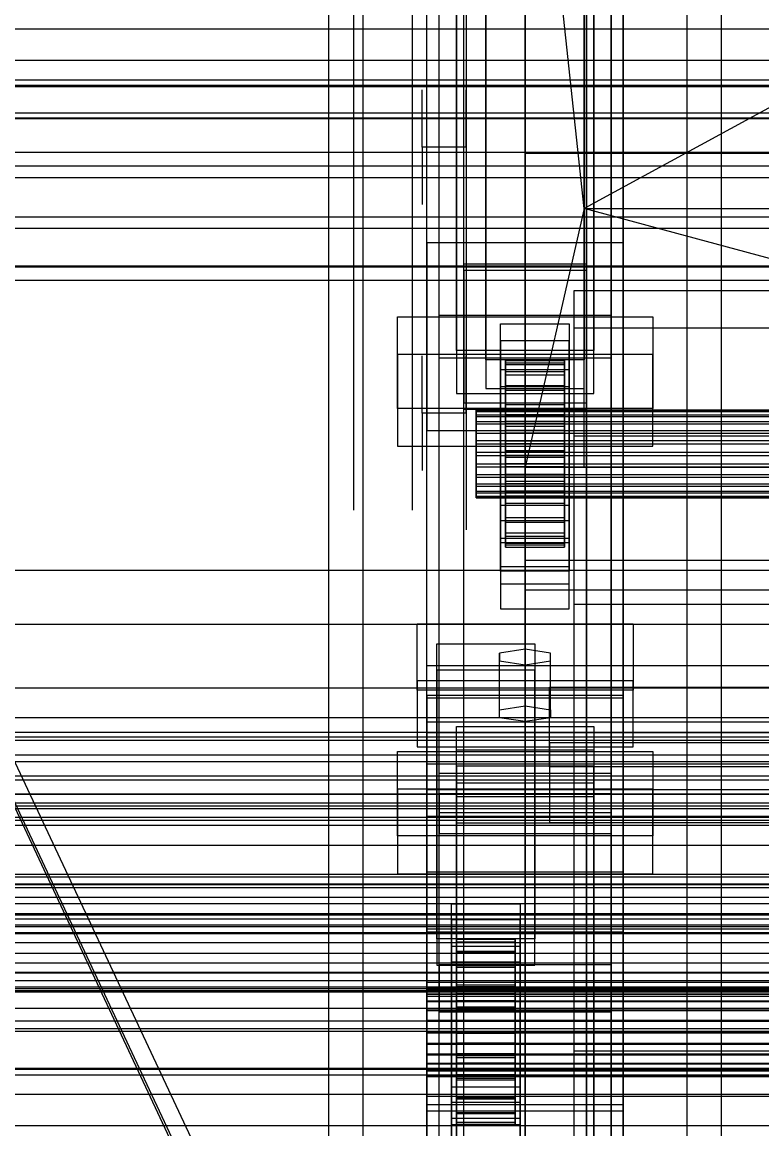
# Model space of a CAD drawing. Header units: millimetres. Extents: x -191664 to 191490, y -197311 to 10263.
# Drawn here: x -532.5 to -381.8, y -30605.8 to -30380.3 of the extents above; entities that cross this region are included whole.
import ezdxf

# ---------------------------------------------------------------- set-up
doc = ezdxf.new("R2010")
doc.units = ezdxf.units.MM
for name, color, linetype, lineweight in [('COTAS_USUARIO', 1, 'Continuous', 0), ('frontal_briquetadora', 7, 'Continuous', 0), ('frontal_C01', 7, 'Continuous', 0), ('frontal_C02', 7, 'Continuous', 0), ('frontal_C03', 7, 'Continuous', 0), ('frontal_mezcladora', 7, 'Continuous', 0), ('frontal_secador', 7, 'Continuous', 0), ('frontal_tolva', 7, 'Continuous', 0), ('frontal_tolva-C01', 7, 'Continuous', 0)]:
    doc.layers.add(name, color=color, linetype=linetype, lineweight=lineweight)
doc.dimstyles.new('PLANTA_100', dxfattribs={"dimtxt": 250, "dimasz": 150, "dimexe": 150, "dimexo": 80, "dimgap": 100, "dimtad": 1, "dimtih": 1, "dimtoh": 1, "dimdec": 1, "dimdsep": 46, "dimcen": 0.09, "dimclrd": 1, "dimclre": 1, "dimclrt": 1, "dimadec": 0, "dimazin": 0, "dimtfac": 1, "dimtdec": 4, "dimtofl": 0, "dimtmove": 0, "dimatfit": 3, "dimfxl": 1, "dimtolj": 1, "dimtzin": 0, "dimarcsym": 0})

# ---------------------------------------------------------------- blocks, each defined once
blk = doc.blocks.new('*D108')
at = {"layer": 'COTAS_USUARIO', "color": 1, "lineweight": -2, "transparency": 16777216}
for p, q in [((-80, -30400), (-1350, -30400)), ((-1200, -31850), (-1200, -30550)), ((-80, -32000), (-1350, -32000))]:
    blk.add_line(p, q, dxfattribs=at)
at = {"layer": 'COTAS_USUARIO', "color": 1, "transparency": 16777216}
for points in [[(-1225, -30550), (-1175, -30550), (-1200, -30400)], [(-1225, -31850), (-1175, -31850), (-1200, -32000)]]:
    blk.add_solid(points, dxfattribs=at)
at = {"layer": 'Defpoints', "color": 0, "transparency": 16777216}
for p in [(-1200, -30400), (0, -30400), (0, -32000)]:
    blk.add_point(p, dxfattribs=at)
blk = doc.blocks.new('*D109')
at = {"layer": 'COTAS_USUARIO', "color": 1, "lineweight": -2, "transparency": 16777216}
for p, q in [((-80, -28700), (-1350, -28700)), ((-1200, -31850), (-1200, -28850)), ((-80, -32000), (-1350, -32000))]:
    blk.add_line(p, q, dxfattribs=at)
at = {"layer": 'COTAS_USUARIO', "color": 1, "transparency": 16777216}
for points in [[(-1225, -28850), (-1175, -28850), (-1200, -28700)], [(-1225, -31850), (-1175, -31850), (-1200, -32000)]]:
    blk.add_solid(points, dxfattribs=at)
at = {"layer": 'Defpoints', "color": 0, "transparency": 16777216}
for p in [(-1200, -28700), (0, -28700), (0, -32000)]:
    blk.add_point(p, dxfattribs=at)
blk = doc.blocks.new('*D110')
at = {"layer": 'COTAS_USUARIO', "color": 1, "lineweight": -2, "transparency": 16777216}
for p, q in [((-80, -30350), (-1350, -30350)), ((-1200, -31850), (-1200, -30500)), ((-80, -32000), (-1350, -32000))]:
    blk.add_line(p, q, dxfattribs=at)
at = {"layer": 'COTAS_USUARIO', "color": 1, "transparency": 16777216}
for points in [[(-1225, -30500), (-1175, -30500), (-1200, -30350)], [(-1225, -31850), (-1175, -31850), (-1200, -32000)]]:
    blk.add_solid(points, dxfattribs=at)
at = {"layer": 'Defpoints', "color": 0, "transparency": 16777216}
for p in [(-1200, -30350), (0, -30350), (0, -32000)]:
    blk.add_point(p, dxfattribs=at)
blk = doc.blocks.new('*D111')
at = {"layer": 'COTAS_USUARIO', "color": 1, "lineweight": -2, "transparency": 16777216}
for p, q in [((-80, -27700), (-1350, -27700)), ((-1200, -31850), (-1200, -27850)), ((-80, -32000), (-1350, -32000))]:
    blk.add_line(p, q, dxfattribs=at)
at = {"layer": 'COTAS_USUARIO', "color": 1, "transparency": 16777216}
for points in [[(-1225, -27850), (-1175, -27850), (-1200, -27700)], [(-1225, -31850), (-1175, -31850), (-1200, -32000)]]:
    blk.add_solid(points, dxfattribs=at)
at = {"layer": 'Defpoints', "color": 0, "transparency": 16777216}
for p in [(-1200, -27700), (0, -27700), (0, -32000)]:
    blk.add_point(p, dxfattribs=at)
blk = doc.blocks.new('*D121')
at = {"layer": 'COTAS_USUARIO', "color": 1, "lineweight": -2, "transparency": 16777216}
for p, q in [((-80, -29000), (-1350, -29000)), ((-1200, -31850), (-1200, -29150)), ((-80, -32000), (-1350, -32000))]:
    blk.add_line(p, q, dxfattribs=at)
at = {"layer": 'COTAS_USUARIO', "color": 1, "transparency": 16777216}
for points in [[(-1225, -29150), (-1175, -29150), (-1200, -29000)], [(-1225, -31850), (-1175, -31850), (-1200, -32000)]]:
    blk.add_solid(points, dxfattribs=at)
at = {"layer": 'Defpoints', "color": 0, "transparency": 16777216}
for p in [(-1200, -29000), (0, -29000), (0, -32000)]:
    blk.add_point(p, dxfattribs=at)

msp = doc.modelspace()

# ---------------------------------------------------------------- linework, layer by layer
at = {"layer": 'frontal_briquetadora', "color": 9, "true_color": 0xb9c3c2}
for p, q in [((-430, -30680), (-430, -29820)), ((-430, -30060), (-430, -30490)), ((-430, -30496), (-430, -30060)), ((-430, -30680), (-430, -30260)), ((-430, -30496), (-430, -30260)), ((-430, -30305), (-430, -30471)), ((-418, -30418.33), (-430, -30305)), ((-430, -30680), (-430, -30305)), ((-430, -30305), (-430, -30496)), ((-210, -30305), (-418, -30418.33)), ((-465, -30366.11), (-465, -30381.1)), ((-442, -30366.17), (-442, -30381.43)), ((-430, -30366.17), (-430, -30381.43)), ((-465, -30368.94), (-465, -30385.83)), ((-453, -30368.46), (-453, -30383.84)), ((-453, -30368.94), (-453, -30385.83)), ((-442, -30368.46), (-442, -30383.84)), ((-442, -30370.77), (-442, -30387.99)), ((-430, -30370.77), (-430, -30387.99)), ((-465, -30381.1), (-465, -30394.43)), ((-442, -30381.43), (-442, -30395.14)), ((-430, -30381.43), (-430, -30395.14)), ((-465, -30385.83), (-465, -30401.72)), ((-453, -30383.84), (-453, -30397.51)), ((-453, -30385.83), (-453, -30401.72)), ((-442, -30383.84), (-442, -30397.51)), ((-442, -30387.99), (-442, -30404.2)), ((-430, -30387.99), (-430, -30404.2)), ((-465, -30394.43), (-465, -30405.87)), ((-451, -30396.43), (-451, -30394.12)), ((-442, -30396.43), (-442, -30394.12)), ((-451, -30400.61), (-451, -30396.43)), ((-442, -30395.14), (-442, -30407.09)), ((-442, -30400.61), (-442, -30396.43)), ((-430, -30395.14), (-430, -30407.09)), ((-453, -30397.51), (-453, -30409.25)), ((-442, -30397.51), (-442, -30409.25)), ((-430, -30399.96), (-430, -30398.23)), ((-451, -30405.81), (-451, -30400.61)), ((-442, -30405.81), (-442, -30400.61)), ((-430, -30403.1), (-430, -30399.96)), ((-465, -30401.72), (-465, -30416.47)), ((-453, -30401.72), (-453, -30416.47)), ((-430, -30407), (-430, -30403.1)), ((-465, -30405.87), (-465, -30415.25)), ((-442, -30405.81), (-451, -30405.81)), ((-451, -30405.81), (-451, -30411.02)), ((-442, -30404.2), (-442, -30419.23)), ((-442, -30405.81), (-442, -30411.02)), ((-430, -30404.2), (-430, -30419.23)), ((-442, -30407.09), (-442, -30417.12)), ((-430, -30407), (-188, -30407)), ((-430, -30407), (-430, -30410.9)), ((-430, -30407.09), (-430, -30417.12)), ((-453, -30409.25), (-453, -30418.87)), ((-442, -30409.25), (-442, -30418.87)), ((-451, -30411.02), (-451, -30415.2)), ((-442, -30411.02), (-442, -30415.2)), ((-430, -30410.9), (-430, -30414.04)), ((-430, -30414.04), (-430, -30415.77)), ((-465, -30415.25), (-465, -30422.41)), ((-465, -30416.47), (-465, -30429.93)), ((-453, -30416.47), (-453, -30429.93)), ((-451, -30415.2), (-451, -30417.51)), ((-442, -30415.2), (-442, -30417.51)), ((-442, -30417.12), (-442, -30425.07)), ((-430, -30417.12), (-430, -30425.07)), ((-453, -30418.87), (-453, -30426.22)), ((-442, -30418.87), (-442, -30426.22)), ((-442, -30419.23), (-442, -30432.95)), ((-418, -30418.33), (-430, -30471)), ((-430, -30419.23), (-430, -30432.95)), ((-418, -30471), (-418, -30418.33)), ((-418, -30418.33), (-222, -30418.33)), ((-222, -30471), (-418, -30418.33)), ((-465, -30422.41), (-465, -30427.25)), ((-453, -30426.22), (-453, -30431.18)), ((-442, -30425.07), (-442, -30430.84)), ((-442, -30426.22), (-442, -30431.18)), ((-430, -30425.07), (-430, -30430.84)), ((-465, -30427.25), (-465, -30429.69)), ((-465, -30429.93), (-465, -30441.99)), ((-453, -30429.93), (-453, -30441.99)), ((-442, -30430.84), (-442, -30434.33)), ((-430, -30430.84), (-430, -30434.33)), ((-453, -30431.18), (-453, -30433.69)), ((-442, -30431.18), (-442, -30433.69)), ((-442, -30432.95), (-442, -30445.25)), ((-430, -30432.95), (-430, -30445.25)), ((-442, -30434.33), (-442, -30435.5)), ((-430, -30434.33), (-430, -30435.5)), ((-465, -30441.99), (-465, -30452.54)), ((-453, -30441.99), (-453, -30452.54)), ((-442, -30445.25), (-442, -30456)), ((-430, -30445.25), (-430, -30456)), ((-451, -30450.62), (-451, -30448.3)), ((-442, -30450.62), (-442, -30448.3)), ((-451, -30454.79), (-451, -30450.62)), ((-442, -30454.79), (-442, -30450.62)), ((-465, -30452.54), (-465, -30461.47)), ((-453, -30452.54), (-453, -30461.47)), ((-451, -30460), (-451, -30454.79)), ((-442, -30460), (-442, -30454.79)), ((-442, -30456), (-442, -30465.11)), ((-430, -30456), (-430, -30465.11)), ((-442, -30460), (-451, -30460)), ((-451, -30460), (-451, -30465.21)), ((-442, -30460), (-442, -30465.21)), ((-465, -30461.47), (-465, -30468.73)), ((-453, -30461.47), (-453, -30468.73)), ((-451, -30465.21), (-451, -30469.38)), ((-442, -30465.11), (-442, -30472.51)), ((-442, -30465.21), (-442, -30469.38)), ((-430, -30465.11), (-430, -30472.51)), ((-465, -30468.73), (-465, -30474.22)), ((-453, -30468.73), (-453, -30474.22)), ((-451, -30469.38), (-451, -30471.7)), ((-442, -30469.38), (-442, -30471.7)), ((-430, -30471), (-418, -30471)), ((-430, -30471), (-210, -30471)), ((-430, -30471), (-430, -30680)), ((-430, -30471), (-430, -30496)), ((-210, -30471), (-418, -30471)), ((-222, -30471), (-418, -30471)), ((-442, -30472.51), (-442, -30478.11)), ((-430, -30472.51), (-430, -30478.11)), ((-465, -30474.22), (-465, -30477.91)), ((-453, -30474.22), (-453, -30477.91)), ((-465, -30477.91), (-465, -30479.77)), ((-453, -30477.91), (-453, -30479.77)), ((-442, -30478.11), (-442, -30481.87)), ((-430, -30478.11), (-430, -30481.87)), ((-442, -30481.87), (-442, -30483.76)), ((-430, -30481.87), (-430, -30483.76)), ((-210, -30490), (-430, -30490)), ((-430, -30496), (-210, -30496)), ((-430, -30496), (-430, -30680))]:
    msp.add_line(p, q, dxfattribs=at)
at = {"layer": 'frontal_C01', "color": 139, "true_color": 0x354b57}
for p, q in [((-470, -31975), (-470, -30088.5)), ((-463, -31975), (-463, -30088.5)), ((-397, -31975), (-397, -30088.5)), ((-390, -31975), (-390, -30088.5)), ((-450, -30553.51), (-450, -30169.3)), ((-410, -30169.3), (-410, -30553.51)), ((-450, -30600.88), (-450, -30216.67)), ((-410, -30600.88), (-410, -30216.67)), ((-450, -30667.72), (-450, -30283.51)), ((-410, -30283.51), (-410, -30667.72)), ((-442.5, -30948.72), (-442.5, -30289.78)), ((-417.5, -30289.78), (-417.5, -30948.72)), ((-447.5, -30572.39), (-447.5, -30297.66)), ((-412.5, -30297.66), (-412.5, -30572.39)), ((-447.5, -30582), (-447.5, -30307.26)), ((-412.5, -30582), (-412.5, -30307.26)), ((-442.5, -30974.09), (-442.5, -30315.14)), ((-417.5, -30974.09), (-417.5, -30315.14)), ((-450, -30705.62), (-450, -30321.41)), ((-410, -30705.62), (-410, -30321.41)), ((-425, -30532.07), (-425, -30515.81)), ((-425, -30515.81), (425, -30515.81)), ((-425, -30527.17), (-425, -30515.81)), ((425, -30527.17), (-425, -30527.17)), ((-425, -30527.17), (-425, -30543.44)), ((-444, -30538.21), (-444, -30528.61)), ((-444, -30528.61), (-416, -30528.61)), ((-444, -30621.66), (-444, -30528.61)), ((-416, -30528.61), (-416, -30538.21)), ((-416, -30528.61), (-416, -30621.66)), ((425, -30532.07), (-425, -30532.07)), ((-425, -30532.07), (-425, -30543.44)), ((-416, -30538.21), (-444, -30538.21)), ((-444, -30538.21), (-444, -30631.26)), ((-416, -30631.26), (-416, -30538.21)), ((-425, -30543.44), (425, -30543.44)), ((-410, -30553.51), (-450, -30553.51)), ((-450, -30553.51), (-450, -30600.88)), ((-450, -30937.72), (-450, -30553.51)), ((-410, -30600.88), (-410, -30553.51)), ((-410, -30553.51), (-410, -30937.72)), ((-450, -30578.86), (-450, -30566.05)), ((-450, -30566.05), (450, -30566.05)), ((-450, -30599.21), (-450, -30566.05)), ((-412.5, -30572.39), (-447.5, -30572.39)), ((-447.5, -30572.39), (-447.5, -30582)), ((-412.5, -30582), (-412.5, -30572.39)), ((450, -30578.86), (-450, -30578.86)), ((-450, -30578.86), (-450, -30612.02)), ((-447.5, -30582), (-412.5, -30582)), ((450, -30599.21), (-450, -30599.21)), ((-450, -30599.21), (-450, -30612.02)), ((-450, -30600.88), (-410, -30600.88)), ((-450, -30985.09), (-450, -30600.88)), ((-410, -30985.09), (-410, -30600.88))]:
    msp.add_line(p, q, dxfattribs=at)
at = {"layer": 'frontal_C02', "color": 139, "true_color": 0x354b57}
for p, q in [((-470, -31975), (-470, -29576.75)), ((-463, -31975), (-463, -29576.75)), ((-397, -31975), (-397, -29576.75)), ((-390, -31975), (-390, -29576.75)), ((-470, -31975), (-470, -30072.14)), ((-463, -31975), (-463, -30072.14)), ((-397, -31975), (-397, -30072.14)), ((-390, -31975), (-390, -30072.14)), ((-450, -30425.28), (-450, -30074.56)), ((-410, -30074.56), (-410, -30425.28)), ((-450, -30463.54), (-450, -30112.82)), ((-410, -30463.54), (-410, -30112.82)), ((-450, -30602.21), (-450, -30251.49)), ((-410, -30251.49), (-410, -30602.21)), ((-442.5, -30429.56), (-442.5, -30260.54)), ((-417.5, -30260.54), (-417.5, -30429.56)), ((-442.5, -30459.26), (-442.5, -30290.25)), ((-417.5, -30459.26), (-417.5, -30290.25)), ((-450, -30650.02), (-450, -30299.3)), ((-410, -30650.02), (-410, -30299.3)), ((-438, -30449.11), (-438, -30304.81)), ((-418, -30304.81), (-418, -30449.11)), ((-438, -30310.66), (-438, -30454.96)), ((-418, -30454.96), (-418, -30310.66)), ((-444, -30447.26), (-444, -30354.93)), ((-416, -30354.93), (-416, -30447.26)), ((-444, -30363.69), (-444, -30456.02)), ((-416, -30456.02), (-416, -30363.69)), ((-410, -30425.28), (-450, -30425.28)), ((-450, -30425.28), (-450, -30463.54)), ((-450, -30776), (-450, -30425.28)), ((-410, -30463.54), (-410, -30425.28)), ((-410, -30425.28), (-410, -30776)), ((-442.5, -30459.26), (-442.5, -30429.56)), ((-442.5, -30429.56), (-417.5, -30429.56)), ((-417.5, -30430.93), (-442.5, -30430.93)), ((-442.5, -30430.93), (-442.5, -30457.89)), ((-442.5, -30963.35), (-442.5, -30430.93)), ((-417.5, -30429.56), (-417.5, -30459.26)), ((-417.5, -30457.89), (-417.5, -30430.93)), ((-417.5, -30430.93), (-417.5, -30963.35)), ((-456, -30459.08), (-456, -30440.38)), ((-456, -30440.38), (-404, -30440.38)), ((-456, -30448.03), (-456, -30440.38)), ((-447.5, -30448.79), (-447.5, -30440.03)), ((-447.5, -30440.03), (-412.5, -30440.03)), ((-447.5, -30621.73), (-447.5, -30440.03)), ((-435, -30445.29), (-435, -30441.78)), ((-435, -30441.78), (-421, -30441.78)), ((-435, -30481.94), (-435, -30441.78)), ((-421, -30441.78), (-421, -30445.29)), ((-421, -30441.78), (-421, -30481.94)), ((-412.5, -30440.03), (-412.5, -30448.79)), ((-412.5, -30440.03), (-412.5, -30621.73)), ((-404, -30440.38), (-404, -30459.08)), ((-404, -30440.38), (-404, -30448.03)), ((-421, -30445.29), (-435, -30445.29)), ((-435, -30445.29), (-435, -30485.45)), ((-421, -30485.45), (-421, -30445.29)), ((-404, -30448.03), (-456, -30448.03)), ((-456, -30448.03), (-456, -30466.73)), ((-412.5, -30448.79), (-447.5, -30448.79)), ((-447.5, -30630.5), (-447.5, -30448.79)), ((-416, -30447.26), (-444, -30447.26)), ((-444, -30447.26), (-444, -30456.02)), ((-416, -30456.02), (-416, -30447.26)), ((-412.5, -30630.5), (-412.5, -30448.79)), ((-404, -30466.73), (-404, -30448.03)), ((-418, -30449.11), (-438, -30449.11)), ((-438, -30449.11), (-438, -30454.96)), ((-435, -30454.64), (-435, -30451.13)), ((-435, -30451.13), (-421, -30451.13)), ((-435, -30491.3), (-435, -30451.13)), ((-421, -30451.13), (-421, -30454.64)), ((-421, -30451.13), (-421, -30491.3)), ((-418, -30454.96), (-418, -30449.11)), ((-438, -30454.96), (-418, -30454.96)), ((-421, -30454.64), (-435, -30454.64)), ((-435, -30454.64), (-435, -30494.8)), ((-421, -30494.8), (-421, -30454.64)), ((-444, -30456.02), (-416, -30456.02)), ((-442.5, -30457.89), (-417.5, -30457.89)), ((-442.5, -30990.32), (-442.5, -30457.89)), ((-417.5, -30990.32), (-417.5, -30457.89)), ((-404, -30459.08), (-456, -30459.08)), ((-456, -30459.08), (-456, -30466.73)), ((-417.5, -30459.26), (-442.5, -30459.26)), ((-404, -30466.73), (-404, -30459.08)), ((-450, -30463.54), (-410, -30463.54)), ((-450, -30814.26), (-450, -30463.54)), ((-410, -30814.26), (-410, -30463.54)), ((-456, -30466.73), (-404, -30466.73)), ((-435, -30492.23), (-435, -30478.78)), ((-435, -30478.78), (-421, -30478.78)), ((-435, -30486.43), (-435, -30478.78)), ((-421, -30478.78), (-421, -30492.23)), ((-421, -30478.78), (-421, -30486.43)), ((-421, -30481.94), (-435, -30481.94)), ((-435, -30481.94), (-435, -30485.45)), ((-421, -30485.45), (-421, -30481.94)), ((-435, -30485.45), (-421, -30485.45)), ((-421, -30486.43), (-435, -30486.43)), ((-435, -30486.43), (-435, -30499.88)), ((-421, -30499.88), (-421, -30486.43)), ((-421, -30491.3), (-435, -30491.3)), ((-435, -30491.3), (-435, -30494.8)), ((-421, -30494.8), (-421, -30491.3)), ((-421, -30492.23), (-435, -30492.23)), ((-435, -30492.23), (-435, -30499.88)), ((-421, -30499.88), (-421, -30492.23)), ((-435, -30494.8), (-421, -30494.8)), ((-435, -30499.88), (-421, -30499.88)), ((-410, -30602.21), (-450, -30602.21)), ((-450, -30602.21), (-450, -30650.02)), ((-450, -30952.92), (-450, -30602.21)), ((-410, -30650.02), (-410, -30602.21)), ((-410, -30602.21), (-410, -30952.92))]:
    msp.add_line(p, q, dxfattribs=at)
at = {"layer": 'frontal_C02', "color": 155, "true_color": 0x617580}
for p, q in [((-434, -30459.3), (-434, -30449.3)), ((-434, -30449.3), (-434, -30449.78)), ((-434, -30449.3), (-422, -30449.3)), ((-434, -30450.12), (-434, -30449.3)), ((-434, -30459.52), (-434, -30449.78)), ((-434, -30449.78), (-434, -30451.52)), ((-434, -30449.78), (-422, -30449.78)), ((-434, -30459.68), (-434, -30450.12)), ((-434, -30450.12), (-422, -30450.12)), ((-434, -30452.18), (-434, -30450.12)), ((-422, -30449.78), (-422, -30449.3)), ((-422, -30449.3), (-422, -30459.3)), ((-422, -30449.3), (-422, -30450.12)), ((-422, -30451.52), (-422, -30449.78)), ((-422, -30449.78), (-422, -30459.52)), ((-422, -30450.12), (-422, -30459.68)), ((-422, -30450.12), (-422, -30452.18)), ((-434, -30460.35), (-434, -30451.52)), ((-434, -30451.52), (-434, -30454.4)), ((-434, -30451.52), (-422, -30451.52)), ((-434, -30460.66), (-434, -30452.18)), ((-434, -30452.18), (-422, -30452.18)), ((-434, -30455.33), (-434, -30452.18)), ((-422, -30454.4), (-422, -30451.52)), ((-422, -30451.52), (-422, -30460.35)), ((-422, -30452.18), (-422, -30460.66)), ((-422, -30452.18), (-422, -30455.33)), ((-434, -30461.71), (-434, -30454.4)), ((-434, -30454.4), (-434, -30458.22)), ((-434, -30454.4), (-422, -30454.4)), ((-434, -30462.15), (-434, -30455.33)), ((-434, -30455.33), (-422, -30455.33)), ((-434, -30459.37), (-434, -30455.33)), ((-422, -30458.22), (-422, -30454.4)), ((-422, -30454.4), (-422, -30461.71)), ((-422, -30455.33), (-422, -30462.15)), ((-422, -30455.33), (-422, -30459.37)), ((-434, -30463.52), (-434, -30458.22)), ((-434, -30458.22), (-434, -30462.74)), ((-434, -30458.22), (-422, -30458.22)), ((-434, -30459.52), (-434, -30459.3)), ((-422, -30459.3), (-434, -30459.3)), ((-434, -30459.3), (-434, -30459.68)), ((-434, -30464.07), (-434, -30459.37)), ((-434, -30459.37), (-422, -30459.37)), ((-434, -30464.02), (-434, -30459.37)), ((-434, -30460.35), (-434, -30459.52)), ((-422, -30459.52), (-434, -30459.52)), ((-422, -30459.68), (-434, -30459.68)), ((-434, -30459.68), (-434, -30460.66)), ((-422, -30462.74), (-422, -30458.22)), ((-422, -30458.22), (-422, -30463.52)), ((-422, -30459.3), (-422, -30459.52)), ((-422, -30459.68), (-422, -30459.3)), ((-422, -30459.37), (-422, -30464.07)), ((-422, -30459.37), (-422, -30464.02)), ((-422, -30459.52), (-422, -30460.35)), ((-422, -30460.66), (-422, -30459.68)), ((-434, -30461.71), (-434, -30460.35)), ((-422, -30460.35), (-434, -30460.35)), ((-422, -30460.66), (-434, -30460.66)), ((-434, -30460.66), (-434, -30462.15)), ((-434, -30463.52), (-434, -30461.71)), ((-422, -30461.71), (-434, -30461.71)), ((-422, -30462.15), (-434, -30462.15)), ((-434, -30462.15), (-434, -30464.07)), ((-422, -30460.35), (-422, -30461.71)), ((-422, -30462.15), (-422, -30460.66)), ((-422, -30461.71), (-422, -30463.52)), ((-422, -30464.07), (-422, -30462.15)), ((-434, -30462.74), (-434, -30465.66)), ((-422, -30462.74), (-434, -30462.74)), ((-434, -30462.74), (-434, -30467.63)), ((-434, -30465.66), (-434, -30463.52)), ((-422, -30463.52), (-434, -30463.52)), ((-434, -30466.27), (-434, -30464.02)), ((-434, -30464.02), (-422, -30464.02)), ((-434, -30468.95), (-434, -30464.02)), ((-422, -30464.07), (-434, -30464.07)), ((-434, -30464.07), (-434, -30466.27)), ((-422, -30465.66), (-422, -30462.74)), ((-422, -30467.63), (-422, -30462.74)), ((-422, -30463.52), (-422, -30465.66)), ((-422, -30464.02), (-422, -30466.27)), ((-422, -30464.02), (-422, -30468.95)), ((-422, -30466.27), (-422, -30464.07)), ((-434, -30465.66), (-422, -30465.66)), ((-434, -30467.98), (-434, -30465.66)), ((-422, -30466.27), (-434, -30466.27)), ((-434, -30466.27), (-434, -30468.6)), ((-422, -30465.66), (-422, -30467.98)), ((-422, -30468.6), (-422, -30466.27)), ((-434, -30467.98), (-434, -30467.63)), ((-434, -30467.63), (-434, -30472.57)), ((-434, -30467.63), (-422, -30467.63)), ((-434, -30470.32), (-434, -30467.98)), ((-422, -30467.98), (-434, -30467.98)), ((-434, -30468.6), (-434, -30468.95)), ((-422, -30468.6), (-434, -30468.6)), ((-434, -30468.6), (-434, -30470.92)), ((-434, -30468.95), (-422, -30468.95)), ((-434, -30473.84), (-434, -30468.95)), ((-422, -30472.57), (-422, -30467.63)), ((-422, -30467.63), (-422, -30467.98)), ((-422, -30467.98), (-422, -30470.32)), ((-422, -30468.95), (-422, -30468.6)), ((-422, -30470.92), (-422, -30468.6)), ((-422, -30468.95), (-422, -30473.84)), ((-434, -30472.52), (-434, -30470.32)), ((-434, -30470.32), (-434, -30472.57)), ((-422, -30470.32), (-434, -30470.32)), ((-434, -30470.92), (-434, -30473.84)), ((-422, -30470.92), (-434, -30470.92)), ((-434, -30470.92), (-434, -30473.06)), ((-422, -30472.57), (-422, -30470.32)), ((-422, -30470.32), (-422, -30472.52)), ((-422, -30473.84), (-422, -30470.92)), ((-422, -30473.06), (-422, -30470.92)), ((-434, -30474.43), (-434, -30472.52)), ((-434, -30472.52), (-434, -30477.21)), ((-422, -30472.52), (-434, -30472.52)), ((-434, -30472.57), (-434, -30477.21)), ((-434, -30472.57), (-422, -30472.57)), ((-434, -30473.06), (-434, -30478.36)), ((-422, -30473.06), (-434, -30473.06)), ((-434, -30473.06), (-434, -30474.87)), ((-422, -30477.21), (-422, -30472.52)), ((-422, -30472.52), (-422, -30474.43)), ((-422, -30477.21), (-422, -30472.57)), ((-422, -30478.36), (-422, -30473.06)), ((-422, -30474.87), (-422, -30473.06)), ((-434, -30473.84), (-422, -30473.84)), ((-434, -30478.36), (-434, -30473.84)), ((-434, -30475.92), (-434, -30474.43)), ((-434, -30474.43), (-434, -30481.25)), ((-422, -30474.43), (-434, -30474.43)), ((-434, -30474.87), (-434, -30482.19)), ((-422, -30474.87), (-434, -30474.87)), ((-434, -30474.87), (-434, -30476.24)), ((-434, -30476.9), (-434, -30475.92)), ((-434, -30475.92), (-434, -30484.41)), ((-422, -30475.92), (-434, -30475.92)), ((-422, -30473.84), (-422, -30478.36)), ((-422, -30481.25), (-422, -30474.43)), ((-422, -30474.43), (-422, -30475.92)), ((-422, -30482.19), (-422, -30474.87)), ((-422, -30476.24), (-422, -30474.87)), ((-422, -30484.41), (-422, -30475.92)), ((-422, -30475.92), (-422, -30476.9)), ((-434, -30476.24), (-434, -30485.07)), ((-422, -30476.24), (-434, -30476.24)), ((-434, -30476.24), (-434, -30477.06)), ((-434, -30477.29), (-434, -30476.9)), ((-434, -30476.9), (-434, -30486.46)), ((-422, -30476.9), (-434, -30476.9)), ((-434, -30477.06), (-434, -30486.8)), ((-422, -30477.06), (-434, -30477.06)), ((-434, -30477.06), (-434, -30477.29)), ((-434, -30477.21), (-434, -30481.25)), ((-434, -30477.21), (-422, -30477.21)), ((-434, -30477.29), (-434, -30487.28)), ((-422, -30477.29), (-434, -30477.29)), ((-422, -30485.07), (-422, -30476.24)), ((-422, -30477.06), (-422, -30476.24)), ((-422, -30486.46), (-422, -30476.9)), ((-422, -30476.9), (-422, -30477.29)), ((-422, -30486.8), (-422, -30477.06)), ((-422, -30477.29), (-422, -30477.06)), ((-422, -30481.25), (-422, -30477.21)), ((-422, -30487.28), (-422, -30477.29)), ((-434, -30478.36), (-422, -30478.36)), ((-434, -30482.19), (-434, -30478.36)), ((-422, -30478.36), (-422, -30482.19)), ((-434, -30481.25), (-434, -30484.41)), ((-434, -30481.25), (-422, -30481.25)), ((-434, -30482.19), (-422, -30482.19)), ((-434, -30485.07), (-434, -30482.19)), ((-422, -30484.41), (-422, -30481.25)), ((-422, -30482.19), (-422, -30485.07)), ((-434, -30484.41), (-434, -30486.46)), ((-434, -30484.41), (-422, -30484.41)), ((-422, -30486.46), (-422, -30484.41)), ((-434, -30485.07), (-422, -30485.07)), ((-434, -30486.8), (-434, -30485.07)), ((-434, -30486.46), (-434, -30487.28)), ((-434, -30486.46), (-422, -30486.46)), ((-434, -30486.8), (-422, -30486.8)), ((-434, -30487.28), (-434, -30486.8)), ((-434, -30487.28), (-422, -30487.28)), ((-422, -30485.07), (-422, -30486.8)), ((-422, -30487.28), (-422, -30486.46)), ((-422, -30486.8), (-422, -30487.28))]:
    msp.add_line(p, q, dxfattribs=at)
at = {"layer": 'frontal_C02', "color": 9, "true_color": 0xbac6cb}
for p, q in [((-440, -30459.68), (-440, -30459.3)), ((-440, -30459.3), (-440, -30459.52)), ((-440, -30459.3), (440, -30459.3)), ((-440, -30459.52), (-440, -30460.35)), ((-440, -30459.52), (440, -30459.52)), ((-440, -30460.66), (-440, -30459.68)), ((-440, -30459.68), (440, -30459.68)), ((-440, -30460.35), (-440, -30461.71)), ((-440, -30460.35), (440, -30460.35)), ((-440, -30462.15), (-440, -30460.66)), ((-440, -30460.66), (440, -30460.66)), ((-440, -30461.71), (-440, -30463.52)), ((-440, -30461.71), (440, -30461.71)), ((-440, -30464.07), (-440, -30462.15)), ((-440, -30462.15), (440, -30462.15)), ((-440, -30463.52), (-440, -30465.66)), ((-440, -30463.52), (440, -30463.52)), ((-440, -30466.27), (-440, -30464.07)), ((-440, -30464.07), (440, -30464.07)), ((-440, -30465.66), (-440, -30467.98)), ((440, -30465.66), (-440, -30465.66)), ((-440, -30468.6), (-440, -30466.27)), ((-440, -30466.27), (440, -30466.27)), ((-440, -30467.98), (-440, -30470.32)), ((-440, -30467.98), (440, -30467.98)), ((-440, -30470.92), (-440, -30468.6)), ((-440, -30468.6), (440, -30468.6)), ((-440, -30470.32), (-440, -30472.52)), ((-440, -30470.32), (440, -30470.32)), ((-440, -30473.06), (-440, -30470.92)), ((-440, -30470.92), (440, -30470.92)), ((-440, -30472.52), (-440, -30474.43)), ((-440, -30472.52), (440, -30472.52)), ((-440, -30474.87), (-440, -30473.06)), ((-440, -30473.06), (440, -30473.06)), ((-440, -30474.43), (-440, -30475.92)), ((-440, -30474.43), (440, -30474.43)), ((-440, -30476.24), (-440, -30474.87)), ((-440, -30474.87), (440, -30474.87)), ((-440, -30475.92), (-440, -30476.9)), ((-440, -30475.92), (440, -30475.92)), ((-440, -30477.06), (-440, -30476.24)), ((-440, -30476.24), (440, -30476.24)), ((-440, -30476.9), (-440, -30477.29)), ((-440, -30476.9), (440, -30476.9)), ((-440, -30477.29), (-440, -30477.06)), ((-440, -30477.06), (440, -30477.06)), ((-440, -30477.29), (440, -30477.29))]:
    msp.add_line(p, q, dxfattribs=at)
at = {"layer": 'frontal_C03', "color": 139, "true_color": 0x354b57}
for p, q in [((-470, -31975), (-470, -29153.29)), ((-463, -31975), (-463, -29153.29)), ((-397, -31975), (-397, -29153.29)), ((-390, -31975), (-390, -29153.29)), ((-470, -31975), (-470, -29352.58)), ((-463, -31975), (-463, -29352.58)), ((-397, -31975), (-397, -29352.58)), ((-390, -31975), (-390, -29352.58)), ((-470, -31975), (-470, -30079.71)), ((-463, -31975), (-463, -30079.71)), ((-397, -31975), (-397, -30079.71)), ((-390, -31975), (-390, -30079.71)), ((-450, -30517.56), (-450, -30194.39)), ((-450, -30518.1), (-450, -30194.93)), ((-410, -30194.39), (-410, -30517.56)), ((-410, -30194.93), (-410, -30518.1)), ((-442.5, -30852.01), (-442.5, -30201.4)), ((-417.5, -30201.4), (-417.5, -30852.01)), ((-447.5, -30537.59), (-447.5, -30210.16)), ((-412.5, -30210.16), (-412.5, -30537.59)), ((-447.5, -30545.67), (-447.5, -30218.23)), ((-412.5, -30545.67), (-412.5, -30218.23)), ((-442.5, -30877.6), (-442.5, -30226.99)), ((-417.5, -30877.6), (-417.5, -30226.99)), ((-450, -30556.63), (-450, -30233.46)), ((-410, -30556.63), (-410, -30233.46)), ((-450, -30565.71), (-450, -30242.54)), ((-410, -30565.71), (-410, -30242.54)), ((-452, -30516.42), (-452, -30502.95)), ((-452, -30502.95), (-408, -30502.95)), ((-452, -30514.51), (-452, -30502.95)), ((-408, -30502.95), (-408, -30516.42)), ((-408, -30502.95), (-408, -30514.51)), ((-448, -30512.38), (-448, -30506.99)), ((-448, -30506.99), (-428, -30506.99)), ((-448, -30567.09), (-448, -30506.99)), ((-428, -30506.99), (-428, -30512.38)), ((-428, -30506.99), (-428, -30567.09)), ((-450, -30525.11), (-450, -30511.43)), ((-450, -30511.43), (450, -30511.43)), ((-450, -30522.98), (-450, -30511.43)), ((-428, -30512.38), (-448, -30512.38)), ((-448, -30512.38), (-448, -30572.47)), ((-428, -30572.47), (-428, -30512.38)), ((-408, -30514.51), (-452, -30514.51)), ((-452, -30514.51), (-452, -30527.97)), ((-408, -30516.42), (-452, -30516.42)), ((-452, -30516.42), (-452, -30527.97)), ((-408, -30527.97), (-408, -30514.51)), ((-408, -30527.97), (-408, -30516.42)), ((-410, -30517.56), (-450, -30517.56)), ((-450, -30517.56), (-450, -30565.71)), ((-450, -30840.73), (-450, -30517.56)), ((-410, -30518.1), (-450, -30518.1)), ((-450, -30518.1), (-450, -30556.63)), ((-450, -30841.28), (-450, -30518.1)), ((-410, -30565.71), (-410, -30517.56)), ((-410, -30517.56), (-410, -30840.73)), ((-410, -30556.63), (-410, -30518.1)), ((-410, -30518.1), (-410, -30841.28)), ((450, -30522.98), (-450, -30522.98)), ((-450, -30522.98), (-450, -30536.66)), ((450, -30525.11), (-450, -30525.11)), ((-450, -30525.11), (-450, -30536.66)), ((-444, -30531.94), (-444, -30523.86)), ((-444, -30523.86), (-416, -30523.86)), ((-444, -30535.41), (-444, -30523.86)), ((-416, -30523.86), (-416, -30531.94)), ((-416, -30523.86), (-416, -30535.41)), ((-456, -30546.14), (-456, -30528.91)), ((-456, -30528.91), (-404, -30528.91)), ((-456, -30536.61), (-456, -30528.91)), ((-452, -30527.97), (-408, -30527.97)), ((-404, -30528.91), (-404, -30546.14)), ((-404, -30528.91), (-404, -30536.61)), ((-450, -30542.2), (-450, -30531.43)), ((-450, -30531.43), (450, -30531.43)), ((-450, -30565.14), (-450, -30531.43)), ((-416, -30531.94), (-444, -30531.94)), ((-444, -30531.94), (-444, -30543.49)), ((-416, -30543.49), (-416, -30531.94)), ((-447.5, -30541.41), (-447.5, -30533.33)), ((-447.5, -30533.33), (-412.5, -30533.33)), ((-447.5, -30860.76), (-447.5, -30533.33)), ((-412.5, -30533.33), (-412.5, -30541.41)), ((-412.5, -30533.33), (-412.5, -30860.76)), ((-404, -30536.61), (-456, -30536.61)), ((-456, -30536.61), (-456, -30553.85)), ((-450, -30536.66), (450, -30536.66)), ((-416, -30535.41), (-444, -30535.41)), ((-444, -30535.41), (-444, -30543.49)), ((-416, -30543.49), (-416, -30535.41)), ((-404, -30553.85), (-404, -30536.61)), ((-412.5, -30537.59), (-447.5, -30537.59)), ((-447.5, -30537.59), (-447.5, -30545.67)), ((-412.5, -30545.67), (-412.5, -30537.59)), ((-412.5, -30541.41), (-447.5, -30541.41)), ((-447.5, -30868.84), (-447.5, -30541.41)), ((-412.5, -30868.84), (-412.5, -30541.41)), ((450, -30542.2), (-450, -30542.2)), ((-450, -30542.2), (-450, -30575.91)), ((-444, -30543.49), (-416, -30543.49)), ((-447.5, -30545.67), (-412.5, -30545.67)), ((-404, -30546.14), (-456, -30546.14)), ((-456, -30546.14), (-456, -30553.85)), ((-404, -30553.85), (-404, -30546.14)), ((-456, -30553.85), (-404, -30553.85)), ((-450, -30556.63), (-410, -30556.63)), ((-450, -30879.8), (-450, -30556.63)), ((-410, -30879.8), (-410, -30556.63)), ((-445, -30563.23), (-445, -30560)), ((-445, -30560), (-431, -30560)), ((-445, -30600.45), (-445, -30560)), ((-431, -30560), (-431, -30563.23)), ((-431, -30560), (-431, -30600.45)), ((-431, -30563.23), (-445, -30563.23)), ((-445, -30563.23), (-445, -30603.68)), ((-431, -30603.68), (-431, -30563.23)), ((450, -30565.14), (-450, -30565.14)), ((-450, -30565.14), (-450, -30575.91)), ((-450, -30565.71), (-410, -30565.71)), ((-450, -30888.88), (-450, -30565.71)), ((-410, -30888.88), (-410, -30565.71)), ((-428, -30567.09), (-448, -30567.09)), ((-448, -30567.09), (-448, -30572.47)), ((-428, -30572.47), (-428, -30567.09)), ((-445, -30571.85), (-445, -30568.62)), ((-445, -30568.62), (-431, -30568.62)), ((-445, -30609.07), (-445, -30568.62)), ((-431, -30568.62), (-431, -30571.85)), ((-431, -30568.62), (-431, -30609.07)), ((-448, -30572.47), (-428, -30572.47)), ((-431, -30571.85), (-445, -30571.85)), ((-445, -30571.85), (-445, -30612.3)), ((-431, -30612.3), (-431, -30571.85)), ((-450, -30575.91), (450, -30575.91)), ((-445, -30609.68), (-445, -30597.29)), ((-445, -30597.29), (-431, -30597.29)), ((-445, -30605), (-445, -30597.29)), ((-431, -30597.29), (-431, -30609.68)), ((-431, -30597.29), (-431, -30605)), ((-431, -30600.45), (-445, -30600.45)), ((-445, -30600.45), (-445, -30603.68)), ((-431, -30603.68), (-431, -30600.45)), ((-445, -30603.68), (-431, -30603.68)), ((-431, -30605), (-445, -30605)), ((-445, -30605), (-445, -30617.38)), ((-431, -30617.38), (-431, -30605))]:
    msp.add_line(p, q, dxfattribs=at)
at = {"layer": 'frontal_C03', "color": 9, "true_color": 0xbdc8cc}
for p, q in [((-430, -30508.07), (-435.2, -30508.88)), ((-435.2, -30508.88), (-435.2, -30510.49)), ((-435.2, -30520.43), (-435.2, -30508.88)), ((-424.8, -30508.88), (-430, -30508.07)), ((-430, -30519.63), (-430, -30508.07)), ((-424.8, -30510.49), (-424.8, -30508.88)), ((-424.8, -30520.43), (-424.8, -30508.88)), ((-435.2, -30510.49), (-430, -30511.3)), ((-435.2, -30522.05), (-435.2, -30510.49)), ((-430, -30511.3), (-424.8, -30510.49)), ((-430, -30511.3), (-430, -30522.86)), ((-424.8, -30522.05), (-424.8, -30510.49)), ((-435.2, -30520.43), (-430, -30519.63)), ((-435.2, -30522.05), (-435.2, -30520.43)), ((-430, -30519.63), (-424.8, -30520.43)), ((-424.8, -30520.43), (-424.8, -30522.05)), ((-430, -30522.86), (-435.2, -30522.05)), ((-424.8, -30522.05), (-430, -30522.86))]:
    msp.add_line(p, q, dxfattribs=at)
at = {"layer": 'frontal_C03', "color": 155, "true_color": 0x617580}
for p, q in [((-444, -30577.15), (-444, -30567.15)), ((-444, -30567.15), (-444, -30567.75)), ((-444, -30567.15), (-432, -30567.15)), ((-444, -30567.85), (-444, -30567.15)), ((-444, -30577.43), (-444, -30567.75)), ((-444, -30567.75), (-444, -30569.59)), ((-444, -30567.75), (-432, -30567.75)), ((-444, -30577.48), (-444, -30567.85)), ((-444, -30567.85), (-432, -30567.85)), ((-444, -30569.8), (-444, -30567.85)), ((-432, -30567.75), (-432, -30567.15)), ((-432, -30567.15), (-432, -30577.15)), ((-432, -30567.15), (-432, -30567.85)), ((-432, -30569.59), (-432, -30567.75)), ((-432, -30567.75), (-432, -30577.43)), ((-432, -30567.85), (-432, -30577.48)), ((-432, -30567.85), (-432, -30569.8)), ((-444, -30578.31), (-444, -30569.59)), ((-444, -30569.59), (-444, -30572.57)), ((-444, -30569.59), (-432, -30569.59)), ((-444, -30578.41), (-444, -30569.8)), ((-444, -30569.8), (-432, -30569.8)), ((-444, -30572.86), (-444, -30569.8)), ((-432, -30572.57), (-432, -30569.59)), ((-432, -30569.59), (-432, -30578.31)), ((-432, -30569.8), (-432, -30578.41)), ((-432, -30569.8), (-432, -30572.86)), ((-444, -30579.72), (-444, -30572.57)), ((-444, -30572.57), (-444, -30576.47)), ((-444, -30572.57), (-432, -30572.57)), ((-444, -30579.86), (-444, -30572.86)), ((-444, -30572.86), (-432, -30572.86)), ((-444, -30576.83), (-444, -30572.86)), ((-432, -30576.47), (-432, -30572.57)), ((-432, -30572.57), (-432, -30579.72)), ((-432, -30572.86), (-432, -30579.86)), ((-432, -30572.86), (-432, -30576.83)), ((-444, -30581.57), (-444, -30576.47)), ((-444, -30576.47), (-444, -30581.03)), ((-444, -30576.47), (-432, -30576.47)), ((-444, -30581.74), (-444, -30576.83)), ((-444, -30576.83), (-432, -30576.83)), ((-444, -30581.43), (-444, -30576.83)), ((-444, -30577.43), (-444, -30577.15)), ((-432, -30577.15), (-444, -30577.15)), ((-444, -30577.15), (-444, -30577.48)), ((-444, -30578.31), (-444, -30577.43)), ((-432, -30577.43), (-444, -30577.43)), ((-432, -30577.48), (-444, -30577.48)), ((-444, -30577.48), (-444, -30578.41)), ((-432, -30581.03), (-432, -30576.47)), ((-432, -30576.47), (-432, -30581.57)), ((-432, -30576.83), (-432, -30581.74)), ((-432, -30576.83), (-432, -30581.43)), ((-432, -30577.15), (-432, -30577.43)), ((-432, -30577.48), (-432, -30577.15)), ((-432, -30577.43), (-432, -30578.31)), ((-432, -30578.41), (-432, -30577.48)), ((-444, -30579.72), (-444, -30578.31)), ((-432, -30578.31), (-444, -30578.31)), ((-432, -30578.41), (-444, -30578.41)), ((-444, -30578.41), (-444, -30579.86)), ((-444, -30581.57), (-444, -30579.72)), ((-432, -30579.72), (-444, -30579.72)), ((-432, -30578.31), (-432, -30579.72)), ((-432, -30579.86), (-432, -30578.41)), ((-432, -30579.72), (-432, -30581.57)), ((-432, -30579.86), (-444, -30579.86)), ((-444, -30579.86), (-444, -30581.74)), ((-444, -30581.03), (-444, -30583.73)), ((-432, -30581.03), (-444, -30581.03)), ((-444, -30581.03), (-444, -30585.94)), ((-444, -30583.92), (-444, -30581.43)), ((-444, -30581.43), (-432, -30581.43)), ((-444, -30586.36), (-444, -30581.43)), ((-444, -30583.73), (-444, -30581.57)), ((-432, -30581.57), (-444, -30581.57)), ((-432, -30581.74), (-444, -30581.74)), ((-444, -30581.74), (-444, -30583.92)), ((-432, -30581.74), (-432, -30579.86)), ((-432, -30583.73), (-432, -30581.03)), ((-432, -30585.94), (-432, -30581.03)), ((-432, -30581.43), (-432, -30583.92)), ((-432, -30581.43), (-432, -30586.36)), ((-432, -30581.57), (-432, -30583.73)), ((-432, -30583.92), (-432, -30581.74)), ((-444, -30583.73), (-432, -30583.73)), ((-444, -30586.05), (-444, -30583.73)), ((-432, -30583.92), (-444, -30583.92)), ((-444, -30583.92), (-444, -30586.25)), ((-432, -30583.73), (-432, -30586.05)), ((-432, -30586.25), (-432, -30583.92)), ((-444, -30586.05), (-444, -30585.94)), ((-444, -30585.94), (-444, -30590.87)), ((-444, -30585.94), (-432, -30585.94)), ((-444, -30588.39), (-444, -30586.05)), ((-432, -30586.05), (-444, -30586.05)), ((-444, -30586.25), (-444, -30586.36)), ((-432, -30586.25), (-444, -30586.25)), ((-444, -30586.25), (-444, -30588.58)), ((-444, -30586.36), (-432, -30586.36)), ((-444, -30591.27), (-444, -30586.36)), ((-432, -30590.87), (-432, -30585.94)), ((-432, -30585.94), (-432, -30586.05)), ((-432, -30586.05), (-432, -30588.39)), ((-432, -30586.36), (-432, -30586.25)), ((-432, -30588.58), (-432, -30586.25)), ((-432, -30586.36), (-432, -30591.27)), ((-444, -30590.57), (-444, -30588.39)), ((-444, -30588.39), (-444, -30590.87)), ((-432, -30588.39), (-444, -30588.39)), ((-444, -30588.58), (-444, -30591.27)), ((-432, -30588.58), (-444, -30588.58)), ((-444, -30588.58), (-444, -30590.74)), ((-432, -30590.87), (-432, -30588.39)), ((-432, -30588.39), (-432, -30590.57)), ((-432, -30591.27), (-432, -30588.58)), ((-432, -30590.74), (-432, -30588.58)), ((-444, -30592.45), (-444, -30590.57)), ((-444, -30590.57), (-444, -30595.47)), ((-432, -30590.57), (-444, -30590.57)), ((-444, -30590.74), (-444, -30595.83)), ((-432, -30590.74), (-444, -30590.74)), ((-444, -30590.74), (-444, -30592.58)), ((-444, -30590.87), (-444, -30595.47)), ((-444, -30590.87), (-432, -30590.87)), ((-432, -30595.47), (-432, -30590.57)), ((-432, -30590.57), (-432, -30592.45)), ((-432, -30595.83), (-432, -30590.74)), ((-432, -30592.58), (-432, -30590.74)), ((-432, -30595.47), (-432, -30590.87)), ((-444, -30591.27), (-432, -30591.27)), ((-444, -30595.83), (-444, -30591.27)), ((-444, -30593.9), (-444, -30592.45)), ((-444, -30592.45), (-444, -30599.44)), ((-432, -30592.45), (-444, -30592.45)), ((-444, -30592.58), (-444, -30599.73)), ((-432, -30592.58), (-444, -30592.58)), ((-444, -30592.58), (-444, -30593.99)), ((-432, -30591.27), (-432, -30595.83)), ((-432, -30599.44), (-432, -30592.45)), ((-432, -30592.45), (-432, -30593.9)), ((-432, -30599.73), (-432, -30592.58)), ((-432, -30593.99), (-432, -30592.58)), ((-444, -30594.82), (-444, -30593.9)), ((-444, -30593.9), (-444, -30602.5)), ((-432, -30593.9), (-444, -30593.9)), ((-444, -30593.99), (-444, -30602.71)), ((-432, -30593.99), (-444, -30593.99)), ((-444, -30593.99), (-444, -30594.87)), ((-444, -30595.15), (-444, -30594.82)), ((-444, -30594.82), (-444, -30604.45)), ((-432, -30594.82), (-444, -30594.82)), ((-444, -30594.87), (-444, -30604.56)), ((-432, -30594.87), (-444, -30594.87)), ((-444, -30594.87), (-444, -30595.15)), ((-444, -30595.15), (-444, -30605.15)), ((-432, -30595.15), (-444, -30595.15)), ((-444, -30595.47), (-444, -30599.44)), ((-444, -30595.47), (-432, -30595.47)), ((-432, -30602.5), (-432, -30593.9)), ((-432, -30593.9), (-432, -30594.82)), ((-432, -30602.71), (-432, -30593.99)), ((-432, -30594.87), (-432, -30593.99)), ((-432, -30604.45), (-432, -30594.82)), ((-432, -30594.82), (-432, -30595.15)), ((-432, -30604.56), (-432, -30594.87)), ((-432, -30595.15), (-432, -30594.87)), ((-432, -30605.15), (-432, -30595.15)), ((-432, -30599.44), (-432, -30595.47)), ((-444, -30595.83), (-432, -30595.83)), ((-444, -30599.73), (-444, -30595.83)), ((-432, -30595.83), (-432, -30599.73)), ((-444, -30599.44), (-444, -30602.5)), ((-444, -30599.44), (-432, -30599.44)), ((-444, -30599.73), (-432, -30599.73)), ((-444, -30602.71), (-444, -30599.73)), ((-432, -30602.5), (-432, -30599.44)), ((-432, -30599.73), (-432, -30602.71)), ((-444, -30602.5), (-444, -30604.45)), ((-444, -30602.5), (-432, -30602.5)), ((-444, -30602.71), (-432, -30602.71)), ((-444, -30604.56), (-444, -30602.71)), ((-444, -30604.45), (-444, -30605.15)), ((-444, -30604.45), (-432, -30604.45)), ((-444, -30604.56), (-432, -30604.56)), ((-444, -30605.15), (-444, -30604.56)), ((-432, -30604.45), (-432, -30602.5)), ((-432, -30602.71), (-432, -30604.56)), ((-432, -30605.15), (-432, -30604.45)), ((-432, -30604.56), (-432, -30605.15)), ((-444, -30605.15), (-432, -30605.15))]:
    msp.add_line(p, q, dxfattribs=at)
at = {"layer": 'frontal_C03', "color": 9, "true_color": 0xbac6cb}
for p, q in [((-450, -30577.48), (-450, -30577.15)), ((-450, -30577.15), (-450, -30577.43)), ((-450, -30577.15), (450, -30577.15)), ((-450, -30577.43), (-450, -30578.31)), ((-450, -30577.43), (450, -30577.43)), ((-450, -30578.41), (-450, -30577.48)), ((-450, -30577.48), (450, -30577.48)), ((-450, -30578.31), (-450, -30579.72)), ((-450, -30578.31), (450, -30578.31)), ((-450, -30579.86), (-450, -30578.41)), ((-450, -30578.41), (450, -30578.41)), ((-450, -30579.72), (-450, -30581.57)), ((-450, -30579.72), (450, -30579.72)), ((-450, -30581.74), (-450, -30579.86)), ((-450, -30579.86), (450, -30579.86)), ((-450, -30581.57), (-450, -30583.73)), ((-450, -30581.57), (450, -30581.57)), ((-450, -30583.92), (-450, -30581.74)), ((-450, -30581.74), (450, -30581.74)), ((-450, -30583.73), (-450, -30586.05)), ((450, -30583.73), (-450, -30583.73)), ((-450, -30586.25), (-450, -30583.92)), ((-450, -30583.92), (450, -30583.92)), ((-450, -30586.05), (-450, -30588.39)), ((-450, -30586.05), (450, -30586.05)), ((-450, -30588.58), (-450, -30586.25)), ((-450, -30586.25), (450, -30586.25)), ((-450, -30588.39), (-450, -30590.57)), ((-450, -30588.39), (450, -30588.39)), ((-450, -30590.74), (-450, -30588.58)), ((-450, -30588.58), (450, -30588.58)), ((-450, -30590.57), (-450, -30592.45)), ((-450, -30590.57), (450, -30590.57)), ((-450, -30592.58), (-450, -30590.74)), ((-450, -30590.74), (450, -30590.74)), ((-450, -30592.45), (-450, -30593.9)), ((-450, -30592.45), (450, -30592.45)), ((-450, -30593.99), (-450, -30592.58)), ((-450, -30592.58), (450, -30592.58)), ((-450, -30593.9), (-450, -30594.82)), ((-450, -30593.9), (450, -30593.9)), ((-450, -30594.87), (-450, -30593.99)), ((-450, -30593.99), (450, -30593.99)), ((-450, -30594.82), (-450, -30595.15)), ((-450, -30594.82), (450, -30594.82)), ((-450, -30595.15), (-450, -30594.87)), ((-450, -30594.87), (450, -30594.87)), ((-450, -30595.15), (450, -30595.15))]:
    msp.add_line(p, q, dxfattribs=at)
at = {"layer": 'frontal_mezcladora', "color": 250, "true_color": 0x33393d}
for p, q in [((-420, -30442.59), (-420, -30435)), ((-420, -30435), (240, -30435)), ((-420, -30464.6), (-420, -30442.59)), ((-420, -30442.59), (240, -30442.59)), ((-420, -30498.89), (-420, -30464.6)), ((-420, -30464.6), (240, -30464.6)), ((-420, -30542.1), (-420, -30498.89)), ((-420, -30498.89), (240, -30498.89)), ((-420, -30590), (-420, -30542.1)), ((-420, -30542.1), (240, -30542.1)), ((-420, -30637.9), (-420, -30590)), ((240, -30590), (-420, -30590))]:
    msp.add_line(p, q, dxfattribs=at)
at = {"layer": 'frontal_secador', "color": 253, "true_color": 0xa4b0b5}
for p, q in [((1360, -30381.78), (-1360, -30381.78)), ((1360, -30388.14), (-1360, -30388.14)), ((1360, -30392.14), (-1360, -30392.14)), ((1360, -30393.5), (-1360, -30393.5)), ((1250, -30393.25), (-1250, -30393.25)), ((1250, -30409.71), (-1250, -30409.71)), ((1250, -30422.35), (-1250, -30422.35)), ((1250, -30430.29), (-1250, -30430.29)), ((1250, -30433), (-1250, -30433)), ((1250, -30554), (-1250, -30554)), ((1250, -30554.55), (-1250, -30554.55)), ((1250, -30556.14), (-1250, -30556.14)), ((1250, -30556.71), (-1250, -30556.71)), ((1250, -30558.69), (-1250, -30558.69)), ((1320, -30562), (-1320, -30562)), ((1320, -30562.27), (-1320, -30562.27)), ((1320, -30563.07), (-1320, -30563.07)), ((1250, -30562), (-1250, -30562)), ((1320, -30564.34), (-1320, -30564.34)), ((1320, -30566), (-1320, -30566)), ((1250, -30564.65), (-1250, -30564.65)), ((1250, -30565.86), (-1250, -30565.86)), ((1320, -30567.93), (-1320, -30567.93)), ((-1320, -30570), (1320, -30570)), ((-1250, -30570), (1250, -30570)), ((1320, -30572.07), (-1320, -30572.07)), ((1320, -30574), (-1320, -30574)), ((1250, -30574.14), (-1250, -30574.14)), ((1320, -30575.66), (-1320, -30575.66)), ((1320, -30576.93), (-1320, -30576.93)), ((1250, -30577.29), (-1250, -30577.29)), ((1320, -30577.73), (-1320, -30577.73)), ((1320, -30578), (-1320, -30578)), ((1250, -30578), (-1250, -30578)), ((1250, -30581.31), (-1250, -30581.31)), ((1250, -30583.86), (-1250, -30583.86)), ((1250, -30585.45), (-1250, -30585.45)), ((1250, -30586), (-1250, -30586)), ((1360, -30593.5), (-1360, -30593.5)), ((1360, -30594.86), (-1360, -30594.86)), ((1250, -30593.75), (-1250, -30593.75)), ((1360, -30598.86), (-1360, -30598.86)), ((1360, -30605.22), (-1360, -30605.22))]:
    msp.add_line(p, q, dxfattribs=at)
at = {"layer": 'frontal_secador', "color": 254, "true_color": 0xd2d7cc}
for p, q in [((-1250, -30516), (1250, -30516)), ((1250, -30556), (-1250, -30556))]:
    msp.add_line(p, q, dxfattribs=at)
at = {"layer": 'frontal_secador', "color": 253, "true_color": 0xa8b3b5}
for p, q in [((-1250, -30522), (1250, -30522)), ((1250, -30526), (-1250, -30526)), ((1250, -30544), (-1250, -30544)), ((-1250, -30548), (1250, -30548)), ((1250, -30560), (-1250, -30560)), ((-1250, -30566), (1250, -30566))]:
    msp.add_line(p, q, dxfattribs=at)
at = {"layer": 'frontal_secador', "color": 9, "true_color": 0xc7cdbf}
for p, q in [((-1250, -30525), (1250, -30525)), ((-1250, -30526.66), (1250, -30526.66)), ((1250, -30529.66), (-1250, -30529.66)), ((-1250, -30531), (1250, -30531)), ((1250, -30534), (-1250, -30534)), ((-1250, -30534.73), (1250, -30534.73)), ((-1250, -30537.59), (1250, -30537.59)), ((1250, -30537.73), (-1250, -30537.73)), ((-1250, -30539.39), (1250, -30539.39)), ((-1250, -30540), (1250, -30540)), ((1250, -30540.59), (-1250, -30540.59)), ((1250, -30542.39), (-1250, -30542.39)), ((1250, -30543), (-1250, -30543))]:
    msp.add_line(p, q, dxfattribs=at)
at = {"layer": 'frontal_tolva', "color": 9, "true_color": 0xb7bec5}
for p, q in [((-670, -30400), (670, -30400)), ((-670, -30412), (670, -30412))]:
    msp.add_line(p, q, dxfattribs=at)
at = {"layer": 'frontal_tolva', "color": 252, "true_color": 0x818b94}
for p, q in [((600, -30400), (-600, -30400)), ((-600, -30406.85), (600, -30406.85))]:
    msp.add_line(p, q, dxfattribs=at)
at = {"layer": 'frontal_tolva', "color": 253, "true_color": 0xaab2b8}
for p, q in [((-660, -30420), (660, -30420)), ((-660, -30430), (660, -30430))]:
    msp.add_line(p, q, dxfattribs=at)
at = {"layer": 'frontal_tolva', "color": 156, "true_color": 0x164b78}
for p, q in [((-1821.5, -30492), (1821.5, -30492)), ((-1821.5, -30503), (1821.5, -30503))]:
    msp.add_line(p, q, dxfattribs=at)
at = {"layer": 'frontal_tolva-C01', "color": 252, "true_color": 0x82949d}
for p, q in [((-600, -30398.8), (600, -30398.8)), ((-225, -31197.38), (-600, -30398.8)), ((-596.38, -30398.3), (-221.38, -31196.87)), ((-600, -30400), (-225, -31198.57)), ((600, -30400), (-600, -30400))]:
    msp.add_line(p, q, dxfattribs=at)

# ---------------------------------------------------------------- dimensions: what is measured, and where the dimension line sits
at = {"layer": 'COTAS_USUARIO'}
for p2, picture, middle in [((0, -27700), '*D111', (-1200, -29850)), ((0, -28700), '*D109', (-1200, -30350)), ((0, -29000), '*D121', (-1200, -30500)), ((0, -30350), '*D110', (-1200, -31175)), ((0, -30400), '*D108', (-1200, -31200))]:
    dim = msp.add_aligned_dim(p1=(0, -32000), p2=p2, distance=1200, dimstyle='PLANTA_100', dxfattribs=at)
    dim.commit()
    dim.dimension.update_dxf_attribs({"geometry": picture, "text_midpoint": middle})

doc.saveas('drawing.dxf')
